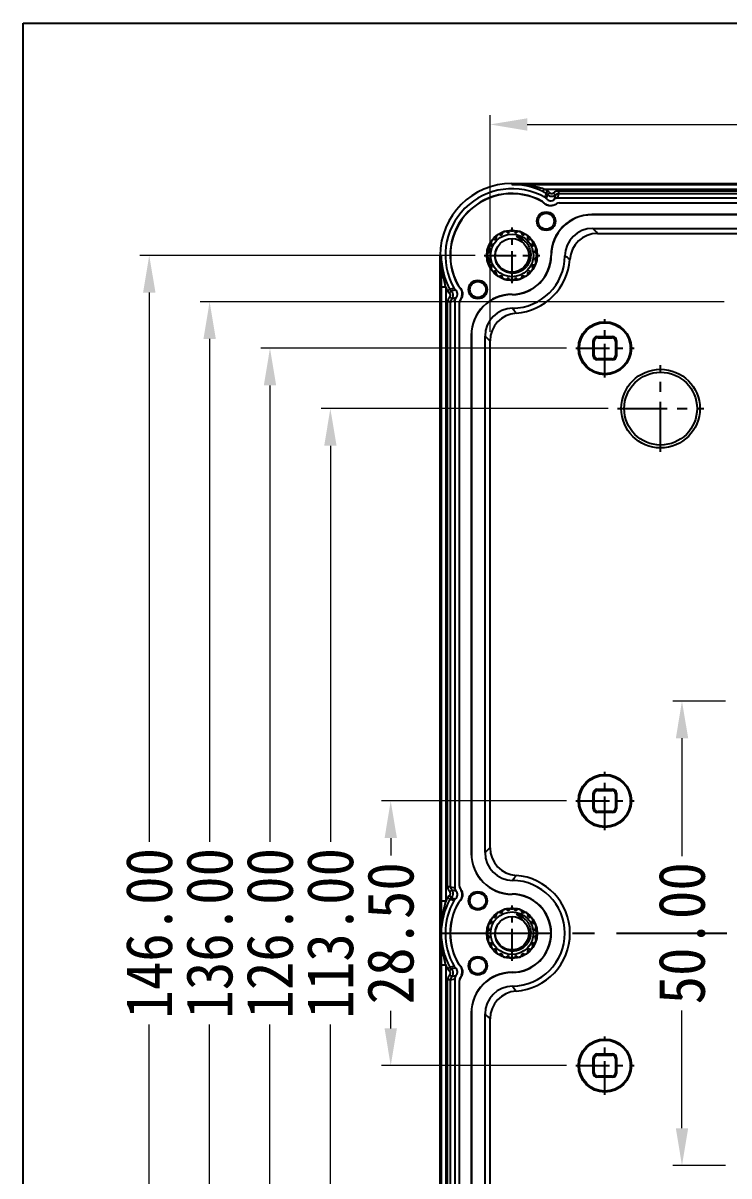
# Model space of a CAD drawing. Header units: millimetres. Extents: x 832 to 1628, y -1651 to -1095.
# Drawn here: x 831.9 to 907.9, y -1218.9 to -1094.7 of the extents above; entities that cross this region are included whole.
import ezdxf

# ---------------------------------------------------------------- set-up
doc = ezdxf.new("R2010")
doc.units = ezdxf.units.MM
doc.linetypes.add('CENTER', pattern=[50.8, 31.75, -6.35, 6.35, -6.35])
doc.layers.add('dim', color=3, linetype='Continuous', lineweight=9)
doc.styles.add('FFS', font='simfang0.ttf', dxfattribs={"width": 0.9})
doc.dimstyles.new('YanXiu', dxfattribs={"dimtxt": 2.5, "dimasz": 2.2, "dimexe": 1, "dimexo": 0.6, "dimgap": 0.66, "dimtad": 0, "dimzin": 1, "dimdsep": 46, "dimtxsty": 'FFS', "dimcen": 0, "dimclrd": 256, "dimclre": 131, "dimclrt": 42, "dimazin": 0, "dimtfac": 1, "dimtofl": 0, "dimtmove": 0, "dimatfit": 3, "dimfxl": 1, "dimlwd": 5, "dimlwe": 5, "dimarcsym": 0})

# ---------------------------------------------------------------- blocks, each defined once
blk = doc.blocks.new('*D57')
at = {"layer": 'Defpoints', "color": 0}
for p in [(-15, 25), (-20.7, -25), (-15, -25)]:
    blk.add_point(p, dxfattribs=at)
at = {"layer": 'dim', "color": 131, "lineweight": 5}
for p, q in [((-16, 25), (-21.7, 25)), ((-16, -25), (-21.7, -25))]:
    blk.add_line(p, q, dxfattribs=at)
at = {"layer": 'dim', "lineweight": 5}
for p, q in [((-20.7, 21), (-20.7, 8.32)), ((-20.7, -21), (-20.7, -8.32))]:
    blk.add_line(p, q, dxfattribs=at)
at = {"layer": 'dim'}
for points in [[(-21.36, 21), (-20.03, 21), (-20.7, 25)], [(-21.36, -21), (-20.03, -21), (-20.7, -25)]]:
    blk.add_solid(points, dxfattribs=at)
at = {"layer": 'dim', "color": 42, "insert": (-20.7, 0), "char_height": 5, "attachment_point": 5, "rotation": 90, "style": 'FFS'}
blk.add_mtext('50.00', dxfattribs=at)
blk = doc.blocks.new('*D59')
at = {"layer": 'Defpoints', "color": 0}
for p in [(-32.14, 14.25), (-52.06, -14.25), (-32.14, -14.25)]:
    blk.add_point(p, dxfattribs=at)
at = {"layer": 'dim', "color": 131, "lineweight": 5}
for p, q in [((-33.14, 14.25), (-53.06, 14.25)), ((-33.14, -14.25), (-53.06, -14.25))]:
    blk.add_line(p, q, dxfattribs=at)
at = {"layer": 'dim', "lineweight": 5}
for p, q in [((-52.06, 10.25), (-52.06, 8.36)), ((-52.06, -10.25), (-52.06, -8.36))]:
    blk.add_line(p, q, dxfattribs=at)
at = {"layer": 'dim'}
for points in [[(-52.72, 10.25), (-51.39, 10.25), (-52.06, 14.25)], [(-52.72, -10.25), (-51.39, -10.25), (-52.06, -14.25)]]:
    blk.add_solid(points, dxfattribs=at)
at = {"layer": 'dim', "color": 42, "insert": (-52.06, 0), "char_height": 5, "attachment_point": 5, "rotation": 90, "style": 'FFS'}
blk.add_mtext('28.50', dxfattribs=at)
blk = doc.blocks.new('*D60')
at = {"layer": 'Defpoints', "color": 0}
for p in [(-27.66, 56.5), (-58.56, -56.5), (-27.66, -56.5)]:
    blk.add_point(p, dxfattribs=at)
at = {"layer": 'dim', "color": 131, "lineweight": 5}
for p, q in [((-28.66, 56.5), (-59.56, 56.5)), ((-28.66, -56.5), (-59.56, -56.5))]:
    blk.add_line(p, q, dxfattribs=at)
at = {"layer": 'dim', "lineweight": 5}
for p, q in [((-58.56, 52.5), (-58.56, 9.84)), ((-58.56, -52.5), (-58.56, -9.84))]:
    blk.add_line(p, q, dxfattribs=at)
at = {"layer": 'dim'}
for points in [[(-59.22, 52.5), (-57.89, 52.5), (-58.56, 56.5)], [(-59.22, -52.5), (-57.89, -52.5), (-58.56, -56.5)]]:
    blk.add_solid(points, dxfattribs=at)
at = {"layer": 'dim', "color": 42, "insert": (-58.56, 0), "char_height": 5, "attachment_point": 5, "rotation": 90, "style": 'FFS'}
blk.add_mtext('113.00', dxfattribs=at)
blk = doc.blocks.new('*D61')
at = {"layer": 'Defpoints', "color": 0}
for p in [(-32.14, 63), (-65.06, -63), (-32.14, -63)]:
    blk.add_point(p, dxfattribs=at)
at = {"layer": 'dim', "color": 131, "lineweight": 5}
for p, q in [((-33.14, 63), (-66.06, 63)), ((-33.14, -63), (-66.06, -63))]:
    blk.add_line(p, q, dxfattribs=at)
at = {"layer": 'dim', "lineweight": 5}
for p, q in [((-65.06, 59), (-65.06, 9.84)), ((-65.06, -59), (-65.06, -9.84))]:
    blk.add_line(p, q, dxfattribs=at)
at = {"layer": 'dim'}
for points in [[(-65.72, 59), (-64.39, 59), (-65.06, 63)], [(-65.72, -59), (-64.39, -59), (-65.06, -63)]]:
    blk.add_solid(points, dxfattribs=at)
at = {"layer": 'dim', "color": 42, "insert": (-65.06, 0), "char_height": 5, "attachment_point": 5, "rotation": 90, "style": 'FFS'}
blk.add_mtext('126.00', dxfattribs=at)
blk = doc.blocks.new('*D62')
at = {"layer": 'Defpoints', "color": 0}
for p in [(-15.14, 68), (-71.56, -68), (-15.14, -68)]:
    blk.add_point(p, dxfattribs=at)
at = {"layer": 'dim', "color": 131, "lineweight": 5}
for p, q in [((-16.14, 68), (-72.56, 68)), ((-16.14, -68), (-72.56, -68))]:
    blk.add_line(p, q, dxfattribs=at)
at = {"layer": 'dim', "lineweight": 5}
for p, q in [((-71.56, 64), (-71.56, 9.84)), ((-71.56, -64), (-71.56, -9.84))]:
    blk.add_line(p, q, dxfattribs=at)
at = {"layer": 'dim'}
for points in [[(-72.22, 64), (-70.89, 64), (-71.56, 68)], [(-72.22, -64), (-70.89, -64), (-71.56, -68)]]:
    blk.add_solid(points, dxfattribs=at)
at = {"layer": 'dim', "color": 42, "insert": (-71.56, 0), "char_height": 5, "attachment_point": 5, "rotation": 90, "style": 'FFS'}
blk.add_mtext('136.00', dxfattribs=at)
blk = doc.blocks.new('*D63')
at = {"layer": 'Defpoints', "color": 0}
for p in [(-41.98, 73), (-78.06, -73), (-41.98, -73)]:
    blk.add_point(p, dxfattribs=at)
at = {"layer": 'dim', "color": 131, "lineweight": 5}
for p, q in [((-42.98, 73), (-79.06, 73)), ((-42.98, -73), (-79.06, -73))]:
    blk.add_line(p, q, dxfattribs=at)
at = {"layer": 'dim', "lineweight": 5}
for p, q in [((-78.06, 69), (-78.06, 9.84)), ((-78.06, -69), (-78.06, -9.84))]:
    blk.add_line(p, q, dxfattribs=at)
at = {"layer": 'dim'}
for points in [[(-78.72, 69), (-77.39, 69), (-78.06, 73)], [(-78.72, -69), (-77.39, -69), (-78.06, -73)]]:
    blk.add_solid(points, dxfattribs=at)
at = {"layer": 'dim', "color": 42, "insert": (-78.06, 0), "char_height": 5, "attachment_point": 5, "rotation": 90, "style": 'FFS'}
blk.add_mtext('146.00', dxfattribs=at)
blk = doc.blocks.new('*D69')
at = {"layer": 'Defpoints', "color": 0}
for p in [(-41.36, 87.1), (-41.36, 63.78), (41.36, 63.78)]:
    blk.add_point(p, dxfattribs=at)
at = {"layer": 'dim', "color": 131, "lineweight": 5}
for p, q in [((-41.36, 64.78), (-41.36, 88.1)), ((41.36, 64.78), (41.36, 88.1))]:
    blk.add_line(p, q, dxfattribs=at)
at = {"layer": 'dim', "lineweight": 5}
for p, q in [((-37.36, 87.1), (-8.15, 87.1)), ((37.36, 87.1), (8.15, 87.1))]:
    blk.add_line(p, q, dxfattribs=at)
at = {"layer": 'dim'}
for points in [[(-37.36, 87.76), (-37.36, 86.43), (-41.36, 87.1)], [(37.36, 87.76), (37.36, 86.43), (41.36, 87.1)]]:
    blk.add_solid(points, dxfattribs=at)
at = {"layer": 'dim', "color": 42, "insert": (0, 87.1), "char_height": 5, "attachment_point": 5, "style": 'FFS'}
blk.add_mtext('82.71', dxfattribs=at)
blk = doc.blocks.new('*u2')
at = {"color": 7}
for radius in [2.3, 1.8]:
    blk.add_circle((0, 0), radius, dxfattribs=at)
for centre, radius, start, end in [((-0.74, 2.27), 0.315, 48.2919, 167.7081), ((-0.43, 2.62), 0.15, 228.2919, 279.2779), ((-0.4, 2.62), 0.15, 278.7221, 329.7081), ((0, 2.38), 0.315, 30.2919, 149.7081), ((0.4, 2.62), 0.15, 210.2919, 261.2779), ((0.43, 2.62), 0.15, 260.7221, 311.7081), ((0.74, 2.27), 0.315, 12.2919, 131.7081), ((-1.93, 1.4), 0.315, 84.2919, 203.7081), ((-2.36, 1.21), 0.15, 332.7221, 23.7081), ((-1.88, 1.86), 0.15, 264.2919, 315.2779), ((0, 0), 2.5, 134.7221, 135.2779), ((-1.86, 1.88), 0.15, 314.7221, 5.7081), ((-1.4, 1.93), 0.315, 66.2919, 185.7081), ((-1.21, 2.36), 0.15, 246.2919, 297.2779), ((0, 0), 2.5, 116.7221, 117.2779), ((-1.19, 2.37), 0.15, 296.7221, 347.7081), ((0, 0), 2.5, 98.7221, 99.2779), ((0, 0), 2.5, 80.7221, 81.2779), ((1.19, 2.37), 0.15, 192.2919, 243.2779), ((0, 0), 2.5, 62.7221, 63.2779), ((1.21, 2.36), 0.15, 242.7221, 293.7081), ((1.4, 1.93), 0.315, 354.2919, 113.7081), ((1.86, 1.88), 0.15, 174.2919, 225.2779), ((0, 0), 2.5, 44.7221, 45.2779), ((1.88, 1.86), 0.15, 224.7221, 275.7081), ((1.93, 1.4), 0.315, 336.2919, 95.7081), ((2.36, 1.21), 0.15, 156.2919, 207.2779), ((-2.38, 0), 0.315, 120.2919, 239.7081), ((-2.27, 0.74), 0.315, 102.2919, 221.7081), ((-2.62, 0.4), 0.15, 300.2919, 351.2779), ((-2.62, 0.43), 0.15, 350.7221, 41.7081), ((0, 0), 2.5, 170.7221, 171.2779), ((-2.37, 1.19), 0.15, 282.2919, 333.2779), ((0, 0), 2.5, 152.7221, 153.2779), ((-0.02, -0.06), 1.81, 152.3755, 178.1396), ((0, 0), 2.5, 26.7221, 27.2779), ((2.37, 1.19), 0.15, 206.7221, 257.7081), ((2.27, 0.74), 0.315, 318.2919, 77.7081), ((2.62, 0.43), 0.15, 138.2919, 189.2779), ((0, 0), 2.5, 8.7221, 9.2779), ((2.62, 0.4), 0.15, 188.7221, 239.7081), ((2.38, 0), 0.315, 300.2919, 59.7081), ((-2.27, -0.74), 0.315, 138.2919, 257.7081), ((-2.62, -0.4), 0.15, 8.7221, 59.7081), ((-2.62, -0.43), 0.15, 318.2919, 9.2779), ((0, 0), 2.5, 188.7221, 189.2779), ((-2.37, -1.19), 0.15, 26.7221, 77.7081), ((0, 0), 2.5, 206.7221, 207.2779), ((-2.36, -1.21), 0.15, 336.2919, 27.2779), ((2.36, -1.21), 0.15, 152.7221, 203.7081), ((0, 0), 2.5, 332.7221, 333.2779), ((2.37, -1.19), 0.15, 102.2919, 153.2779), ((2.27, -0.74), 0.315, 282.2919, 41.7081), ((2.62, -0.4), 0.15, 120.2919, 171.2779), ((0, 0), 2.5, 350.7221, 351.2779), ((2.62, -0.43), 0.15, 170.7221, 221.7081), ((-1.93, -1.4), 0.315, 156.2919, 275.7081), ((-1.88, -1.86), 0.15, 44.7221, 95.7081), ((0, 0), 2.5, 224.7221, 225.2779), ((-1.86, -1.88), 0.15, 354.2919, 45.2779), ((-1.4, -1.93), 0.315, 174.2919, 293.7081), ((-1.21, -2.36), 0.15, 62.7221, 113.7081), ((0, 0), 2.5, 242.7221, 243.2779), ((-1.19, -2.37), 0.15, 12.2919, 63.2779), ((-0.74, -2.27), 0.315, 192.2919, 311.7081), ((-0.43, -2.62), 0.15, 80.7221, 131.7081), ((0, 0), 2.5, 260.7221, 261.2779), ((-0.4, -2.62), 0.15, 30.2919, 81.2779), ((0.4, -2.62), 0.15, 98.7221, 149.7081), ((0, 0), 2.5, 278.7221, 279.2779), ((0.43, -2.62), 0.15, 48.2919, 99.2779), ((0.74, -2.27), 0.315, 228.2919, 347.7081), ((1.19, -2.37), 0.15, 116.7221, 167.7081), ((0, 0), 2.5, 296.7221, 297.2779), ((1.21, -2.36), 0.15, 66.2919, 117.2779), ((1.4, -1.93), 0.315, 246.2919, 5.7081), ((1.86, -1.88), 0.15, 134.7221, 185.7081), ((0, 0), 2.5, 314.7221, 315.2779), ((1.88, -1.86), 0.15, 84.2919, 135.2779), ((1.93, -1.4), 0.315, 264.2919, 23.7081), ((0, -2.38), 0.315, 210.2919, 329.7081)]:
    blk.add_arc(centre, radius, start, end, dxfattribs=at)
for points, start_tangent, end_tangent in [([(0.47, 2.05), (0.76, 1.95), (1.04, 1.81), (1.29, 1.62), (1.51, 1.41), (1.69, 1.17), (1.84, 0.9), (1.94, 0.61), (2, 0.3), (2.02, 0)], (0.968084, -0.250628), (-0.030097, -0.999547)), ([(1.12, 1.41), (1, 1.59), (0.84, 1.76), (0.67, 1.91), (0.47, 2.05)], (-0.515868, 0.856668), (-0.861506, 0.507748)), ([(2.02, 0), (1.98, -0.33), (1.89, -0.65), (1.75, -0.94), (1.56, -1.21), (1.34, -1.44), (1.08, -1.63), (0.79, -1.78), (0.49, -1.88), (0.18, -1.92), (-0.14, -1.91), (-0.45, -1.85), (-0.74, -1.75), (-1.02, -1.59), (-1.26, -1.39), (-1.46, -1.16), (-1.63, -0.9), (-1.74, -0.61), (-1.81, -0.31), (-1.83, 0)], (-0.030097, -0.999547), (0.033238, 0.999447))]:
    blk.add_spline(points, degree=3, dxfattribs=dict(at, start_tangent=start_tangent, end_tangent=end_tangent))
blk = doc.blocks.new('u179')
at = {"color": 7}
for p, q in [((-39.018, 80.738), (-39.018, 80.642)), ((-39.018, 80.738), (39.018, 80.738)), ((-39.018, 80.642), (39, 80.642)), ((-35.558, 80.142), (-35.688, 79.872)), ((-35.558, 80.142), (35.558, 80.142)), ((-35.188, 79.952), (-35.332, 79.689)), ((-35.295, 79.099), (-35.176, 79.555)), ((-34.938, 79.738), (-35.176, 79.555)), ((-34.536, 79.707), (-34.329, 79.49)), ((-34.329, 79.49), (-34.448, 79.035)), ((-33.984, 79.628), (-34.103, 79.173)), ((-33.984, 79.928), (-33.984, 79.628)), ((33.984, 79.928), (-33.984, 79.928)), ((33.984, 79.628), (-33.984, 79.628)), ((-35.777, 78.831), (-35.791, 78.814)), ((-35.645, 78.725), (-35.659, 78.709)), ((-34.22, 78.567), (-34.211, 78.547)), ((34.103, 79.173), (-34.103, 79.173)), ((-33.926, 78.662), (33.926, 78.662)), ((-33.919, 78.641), (33.919, 78.641)), ((-30.4, 77.369), (-30.4, 77.395)), ((30.4, 77.395), (-30.4, 77.395)), ((30.4, 77.369), (-30.4, 77.369)), ((-30.313, 75.907), (30.313, 75.907)), ((-29.785, 75.357), (29.785, 75.357)), ((-46.738, -73), (-46.738, 73)), ((-46.738, 73), (-46.628, 73)), ((-34.774, 72.998), (-34.8, 72.998)), ((-46.642, 69.558), (-46.642, 3.442)), ((-46.142, 69.558), (-46.642, 69.558)), ((-46.142, 69.558), (-46.142, 3.442)), ((-44.831, 69.777), (-44.814, 69.791)), ((-44.725, 69.645), (-44.709, 69.659)), ((-45.689, 69.332), (-45.952, 69.188)), ((-45.555, 69.176), (-45.738, 68.938)), ((-45.49, 68.329), (-45.707, 68.536)), ((-45.555, 69.176), (-45.099, 69.295)), ((-45.49, 68.329), (-45.035, 68.448)), ((-38.998, 68.774), (-38.998, 68.8)), ((-45.928, 5.016), (-45.928, 67.984)), ((-45.628, 67.984), (-45.928, 67.984)), ((-45.628, 67.984), (-45.173, 68.103)), ((-45.628, 5.016), (-45.628, 67.984)), ((-45.173, 68.103), (-45.173, 4.897)), ((-44.662, 5.074), (-44.662, 67.926)), ((-44.641, 5.081), (-44.641, 67.919)), ((-44.567, 68.22), (-44.547, 68.211)), ((-43.395, 64.4), (-43.395, 8.6)), ((-43.369, 64.4), (-43.395, 64.4)), ((-43.369, 64.4), (-43.369, 8.6)), ((-41.907, 8.687), (-41.907, 64.313)), ((-41.357, 9.215), (-41.357, 63.785)), ((-30.137, 63.737), (-30.25, 63.85)), ((-30.25, 62.15), (-30.25, 63.85)), ((-30.137, 62.263), (-30.137, 63.737)), ((-29.737, 64.137), (-29.85, 64.25)), ((-29.85, 64.25), (-28.15, 64.25)), ((-29.737, 64.137), (-28.263, 64.137)), ((-28.263, 64.137), (-28.15, 64.25)), ((-27.863, 63.737), (-27.75, 63.85)), ((-27.863, 63.737), (-27.863, 62.263)), ((-27.75, 63.85), (-27.75, 62.15)), ((-30.137, 62.263), (-30.25, 62.15)), ((-27.863, 62.263), (-27.75, 62.15)), ((-29.737, 61.863), (-29.85, 61.75)), ((-28.15, 61.75), (-29.85, 61.75)), ((-28.263, 61.863), (-29.737, 61.863)), ((-28.263, 61.863), (-28.15, 61.75)), ((-30.137, 14.987), (-30.25, 15.1)), ((-30.25, 13.4), (-30.25, 15.1)), ((-30.137, 13.513), (-30.137, 14.987)), ((-29.737, 15.387), (-29.85, 15.5)), ((-29.85, 15.5), (-28.15, 15.5)), ((-29.737, 15.387), (-28.263, 15.387)), ((-28.263, 15.387), (-28.15, 15.5)), ((-27.863, 14.987), (-27.75, 15.1)), ((-27.863, 14.987), (-27.863, 13.513)), ((-27.75, 15.1), (-27.75, 13.4)), ((-30.137, 13.513), (-30.25, 13.4)), ((-29.737, 13.113), (-29.85, 13)), ((-28.15, 13), (-29.85, 13)), ((-28.263, 13.113), (-29.737, 13.113)), ((-28.263, 13.113), (-28.15, 13)), ((-27.863, 13.513), (-27.75, 13.4)), ((-43.369, 8.6), (-43.395, 8.6)), ((-45.628, 5.016), (-45.928, 5.016)), ((-45.628, 5.016), (-45.173, 4.897)), ((-45.689, 3.668), (-45.952, 3.812)), ((-45.555, 3.824), (-45.738, 4.062)), ((-45.49, 4.671), (-45.707, 4.464)), ((-45.555, 3.824), (-45.099, 3.705)), ((-45.49, 4.671), (-45.035, 4.552)), ((-44.567, 4.78), (-44.547, 4.789)), ((-38.998, 4.226), (-38.998, 4.2)), ((-46.142, 3.442), (-46.642, 3.442)), ((-44.831, 3.223), (-44.814, 3.209)), ((-44.725, 3.355), (-44.709, 3.341)), ((-46.142, -3.442), (-46.642, -3.442)), ((-46.642, -3.442), (-46.642, -69.558)), ((-46.142, -3.442), (-46.142, -69.558)), ((-45.689, -3.668), (-45.952, -3.812)), ((-45.555, -3.824), (-45.099, -3.705)), ((-44.831, -3.223), (-44.814, -3.209)), ((-44.725, -3.355), (-44.709, -3.341)), ((-45.555, -3.824), (-45.738, -4.062)), ((-45.49, -4.671), (-45.707, -4.464)), ((-45.628, -5.016), (-45.173, -4.897)), ((-45.49, -4.671), (-45.035, -4.552)), ((-45.173, -4.897), (-45.173, -68.103)), ((-44.567, -4.78), (-44.547, -4.789)), ((-38.998, -4.226), (-38.998, -4.2)), ((-45.628, -5.016), (-45.928, -5.016)), ((-45.928, -67.984), (-45.928, -5.016)), ((-45.628, -67.984), (-45.628, -5.016)), ((-44.662, -67.926), (-44.662, -5.074)), ((-44.641, -67.919), (-44.641, -5.081)), ((-43.369, -8.6), (-43.395, -8.6)), ((-43.395, -8.6), (-43.395, -64.4)), ((-43.369, -8.6), (-43.369, -64.4)), ((-41.907, -64.313), (-41.907, -8.687)), ((-41.357, -63.785), (-41.357, -9.215)), ((-30.137, -13.513), (-30.25, -13.4)), ((-30.25, -15.1), (-30.25, -13.4)), ((-30.137, -14.987), (-30.137, -13.513)), ((-29.737, -13.113), (-29.85, -13)), ((-29.85, -13), (-28.15, -13)), ((-29.737, -13.113), (-28.263, -13.113)), ((-28.263, -13.113), (-28.15, -13)), ((-27.863, -13.513), (-27.75, -13.4)), ((-27.863, -13.513), (-27.863, -14.987)), ((-27.75, -13.4), (-27.75, -15.1)), ((-30.137, -14.987), (-30.25, -15.1)), ((-29.737, -15.387), (-29.85, -15.5)), ((-28.15, -15.5), (-29.85, -15.5)), ((-28.263, -15.387), (-29.737, -15.387)), ((-28.263, -15.387), (-28.15, -15.5)), ((-27.863, -14.987), (-27.75, -15.1))]:
    blk.add_line(p, q, dxfattribs=at)
at = {"color": 1, "linetype": 'CENTER', "ltscale": 0.10854}
for p, q in [((-39, 70.015), (-39, 75.985)), ((-41.985, 73), (-36.015, 73)), ((-39, -2.985), (-39, 2.985)), ((-41.985, 0), (-36.015, 0))]:
    blk.add_line(p, q, dxfattribs=at)
at = {"color": 1, "linetype": 'CENTER', "ltscale": 0.114189}
for p, q in [((-29, 59.86), (-29, 66.14)), ((-32.14, 63), (-25.86, 63)), ((-29, 11.11), (-29, 17.39)), ((-32.14, 14.25), (-25.86, 14.25)), ((-29, -17.39), (-29, -11.11)), ((-32.14, -14.25), (-25.86, -14.25))]:
    blk.add_line(p, q, dxfattribs=at)
at = {"color": 1, "linetype": 'CENTER', "ltscale": 0.169433}
for p, q in [((-23, 51.841), (-23, 61.159)), ((-27.659, 56.5), (-18.341, 56.5))]:
    blk.add_line(p, q, dxfattribs=at)
at = {"color": 1, "linetype": 'CENTER', "ltscale": 0.373905}
blk.add_line((-46.738, 0), (46.738, 0), dxfattribs=at)
at = {"color": 7}
for centre, radius in [((-35.323, 76.677), 1), ((-35.323, 76.677), 0.86), ((-39, 73), 2.713), ((-42.677, 69.323), 1), ((-42.677, 69.323), 0.86), ((-29, 63), 2.855), ((-29, 63), 2.75), ((-23, 56.5), 4.236), ((-23, 56.5), 3.921), ((-29, 14.25), 2.855), ((-29, 14.25), 2.75), ((-42.677, 3.5), 1), ((-42.677, 3.5), 0.86), ((-39, 0), 2.713), ((-42.677, -3.5), 1), ((-42.677, -3.5), 0.86), ((-29, -14.25), 2.855), ((-29, -14.25), 2.75)]:
    blk.add_circle(centre, radius, dxfattribs=at)
for centre, radius, start, end in [((-39, 73), 7.738, 90.13232, 180), ((-39, 73), 7.173, 60.26979, 209.73021), ((-39, 73), 6.662, 61.0698, 208.93024), ((-39, 73), 6.641, 61.10326, 208.89678), ((-39.051, 72.916), 7.726, 64.1946, 89.75041), ((-39, 73), 7.628, 61.26192, 64.26849), ((-39, 73), 7.928, 61.2621, 64.26849), ((4.032, 69.975), 40.545, 166.13865, 166.80753), ((-35.573, 79.25), 0.5, 37.50222, 61.25605), ((-35.573, 79.249), 0.801, 37.54096, 61.24578), ((-33.984, 79.128), 0.801, 90.01867, 133.60649), ((-33.984, 79.128), 0.5, 90.0137, 133.62709), ((-36.032, 78.377), 0.5, 41.68425, 61.10334), ((-36.019, 78.393), 0.5, 41.55408, 61.06988), ((-35.691, 78.794), 0.5, 37.54655, 60.26952), ((-34.103, 78.673), 0.5, 90.00115, 133.62401), ((-33.926, 78.162), 0.5, 89.99942, 125.94281), ((-33.919, 78.142), 0.5, 89.99943, 125.69915), ((-43.748, 75.479), 10.325, 17.83702, 17.95921), ((-30.4, 72.995), 4.4, 90, 179.96848), ((-30.4, 72.995), 4.374, 90, 179.96848), ((-30.313, 72.908), 2.999, 89.99662, 179.3926), ((-48.702, 57.721), 25.863, 42.993, 44.68176), ((-29.785, 72.358), 2.999, 89.99721, 176.01489), ((536.882, 68.875), 583.524, 179.594927, 179.932902), ((-39, 73), 7.628, 180, 208.7379), ((-39, 73), 4.226, 270.03152, 359.96848), ((-39, 73), 4.2, 270.03152, 359.96848), ((-39, 73), 5.688, 270.61078, 359.38922), ((-39, 73), 6.238, 273.98792, 356.01208), ((-41.121, 61.174), 14.121, 53.78044, 56.42754), ((-39, 73), 7.928, 205.73117, 208.7379), ((-44.393, 70.019), 0.5, 208.93017, 228.44421), ((-44.377, 70.032), 0.5, 208.89671, 228.31404), ((-45.25, 69.573), 0.8, 208.73829, 232.47497), ((-45.128, 67.984), 0.8, 136.37593, 179.99852), ((-36.004, 30.078), 40.431, 103.18896, 103.85973), ((-45.25, 69.573), 0.5, 208.74096, 232.48508), ((-45.128, 67.984), 0.5, 136.3689, 179.99469), ((-44.794, 69.691), 0.5, 209.73048, 232.45347), ((-44.673, 68.103), 0.5, 136.37599, 179.99885), ((-38.995, 64.4), 4.4, 90.03152, 180), ((-38.995, 64.4), 4.374, 90.03152, 180), ((-44.162, 67.926), 0.5, 144.05563, 180.00058), ((-41.478, 77.749), 10.326, 252.04048, 252.16265), ((-44.142, 67.919), 0.5, 144.29921, 180.00057), ((-38.908, 64.313), 2.999, 90.6074, 180.00338), ((-27.174, 75.121), 14.121, 213.57246, 216.21956), ((-38.358, 63.785), 2.999, 93.98512, 180.00279), ((-23.721, 82.702), 25.863, 225.31824, 227.007), ((-23.703, -9.72), 25.889, 132.99384, 134.68092), ((-38.358, 9.215), 2.999, 179.99721, 266.01489), ((-38.995, 8.6), 4.4, 180, 269.96848), ((-38.995, 8.6), 4.374, 180, 269.96848), ((-38.908, 8.687), 2.999, 179.99661, 269.3926), ((-27.158, -2.132), 14.14, 143.78221, 146.42577), ((-39, 0), 6.238, 273.98792, 86.01208), ((-45.128, 5.016), 0.8, 180.00171, 223.62377), ((-45.128, 5.016), 0.5, 180.00578, 223.63064), ((-41.479, -4.747), 10.324, 107.83699, 107.95919), ((-44.162, 5.074), 0.5, 179.99942, 215.94298), ((-44.142, 5.081), 0.5, 179.99943, 215.69932), ((-39, 0), 5.688, 270.61078, 89.38922), ((-39, 0), 7.928, 151.2621, 154.26883), ((-45.25, 3.427), 0.8, 127.5253, 151.26144), ((-45.25, 3.427), 0.5, 127.51929, 151.25865), ((-44.673, 4.897), 0.5, 180.00115, 223.62401), ((-39, 0), 4.226, 270.03152, 89.96848), ((-39, 0), 4.2, 270.03152, 89.96848), ((540.864, 4.142), 587.507, 180.068246, 180.403931), ((-39, 0), 7.628, 151.2621, 208.7379), ((-39, 0), 7.173, 150.26979, 209.73021), ((-35.702, 44.177), 41.722, 256.15073, 256.80074), ((-39, 0), 6.662, 151.06978, 208.93021), ((-39, 0), 6.641, 151.10325, 208.89675), ((-44.794, 3.309), 0.5, 127.54655, 150.26952), ((-44.393, 2.981), 0.5, 131.55457, 151.06986), ((-44.377, 2.968), 0.5, 131.68474, 151.10332), ((536.872, -4.125), 583.514, 179.594925, 179.932904), ((-39, 0), 7.928, 205.73117, 208.7379), ((-36.004, -42.922), 40.431, 103.18896, 103.85973), ((-45.25, -3.427), 0.5, 208.74096, 232.48109), ((-44.794, -3.309), 0.5, 209.73049, 232.45348), ((-44.393, -2.981), 0.5, 208.93014, 228.44549), ((-44.377, -2.968), 0.5, 208.89667, 228.31532), ((-45.25, -3.427), 0.8, 208.73829, 232.47497), ((-45.128, -5.016), 0.8, 136.37593, 179.99852), ((-45.128, -5.016), 0.5, 136.3689, 179.99469), ((-44.673, -4.897), 0.5, 136.37599, 179.99885), ((-44.162, -5.074), 0.5, 144.05704, 180.00058), ((-44.142, -5.081), 0.5, 144.3007, 180.00057), ((-38.995, -8.6), 4.4, 90.03152, 180), ((-38.995, -8.6), 4.374, 90.03152, 180), ((-41.479, 4.747), 10.324, 252.04081, 252.16301), ((-38.908, -8.687), 2.999, 90.6074, 180.00339), ((-27.158, 2.132), 14.14, 213.57423, 216.21779), ((-38.358, -9.215), 2.999, 93.98511, 180.00278), ((-23.703, 9.72), 25.889, 225.31908, 227.00616)]:
    blk.add_arc(centre, radius, start, end, dxfattribs=at)
for centre, major_axis, start_param, end_param in [((-29.85, 63.85), (0.283, -0.283), 2.3563468, 3.9268385), ((-29.736, 63.736), (-0.283, 0.283), -0.7852459, 0.7852459), ((-28.264, 63.736), (0.283, 0.283), -0.7852459, 0.7852459), ((-28.15, 63.85), (-0.283, -0.283), 2.3563468, 3.9268385), ((-29.85, 62.15), (0.283, 0.283), 2.3563468, 3.9268385), ((-29.736, 62.264), (-0.283, -0.283), -0.7852459, 0.7852459), ((-28.264, 62.264), (0.283, -0.283), -0.7852459, 0.7852459), ((-28.15, 62.15), (-0.283, 0.283), 2.3563468, 3.9268385), ((-29.85, 15.1), (0.283, -0.283), 2.3563468, 3.9268385), ((-29.736, 14.986), (-0.283, 0.283), -0.7852459, 0.7852459), ((-28.264, 14.986), (0.283, 0.283), -0.7852459, 0.7852459), ((-28.15, 15.1), (-0.283, -0.283), 2.3563468, 3.9268385), ((-29.85, 13.4), (0.283, 0.283), 2.3563468, 3.9268385), ((-29.736, 13.514), (-0.283, -0.283), -0.7852459, 0.7852459), ((-28.264, 13.514), (0.283, -0.283), -0.7852459, 0.7852459), ((-28.15, 13.4), (-0.283, 0.283), 2.3563468, 3.9268385), ((-29.85, -13.4), (0.283, -0.283), 2.3563468, 3.9268385), ((-29.736, -13.514), (-0.283, 0.283), -0.7852459, 0.7852459), ((-28.264, -13.514), (0.283, 0.283), -0.7852459, 0.7852459), ((-28.15, -13.4), (-0.283, -0.283), 2.3563468, 3.9268385), ((-29.85, -15.1), (0.283, 0.283), 2.3563468, 3.9268385), ((-29.736, -14.986), (-0.283, -0.283), -0.7852459, 0.7852459), ((-28.264, -14.986), (0.283, -0.283), -0.7852459, 0.7852459), ((-28.15, -15.1), (-0.283, 0.283), 2.3563468, 3.9268385)]:
    blk.add_ellipse(centre, major_axis=major_axis, ratio=0.9996955, start_param=start_param, end_param=end_param, dxfattribs=at)
for points, start_tangent, end_tangent in [([(-35.558, 80.142), (-35.86, 80.228), (-36.194, 80.313), (-36.56, 80.394), (-36.963, 80.469), (-37.405, 80.536), (-37.889, 80.589), (-38.419, 80.627), (-39, 80.642)], (-0.9575059, 0.2884137), (-0.9999941, 0.0034344)), ([(-34.329, 79.49), (-34.422, 79.418), (-34.515, 79.37), (-34.607, 79.341), (-34.697, 79.329), (-34.78, 79.331), (-34.853, 79.344), (-34.915, 79.364), (-34.969, 79.387), (-35.016, 79.412), (-35.058, 79.44), (-35.099, 79.472), (-35.138, 79.51), (-35.176, 79.555)], (-0.724097, -0.6896981), (-0.6092889, 0.7929484)), ([(-34.536, 79.707), (-34.582, 79.672), (-34.628, 79.648), (-34.672, 79.634), (-34.712, 79.628), (-34.748, 79.63), (-34.781, 79.635), (-34.811, 79.645), (-34.837, 79.656), (-34.86, 79.669), (-34.882, 79.683), (-34.902, 79.699), (-34.92, 79.717), (-34.938, 79.738)], (-0.7238555, -0.6899516), (-0.6091384, 0.7930639)), ([(-34.211, 78.547), (-34.382, 78.447), (-34.569, 78.378), (-34.766, 78.345), (-34.965, 78.348), (-35.16, 78.389), (-35.344, 78.465), (-35.513, 78.573), (-35.659, 78.709)], (-0.812098, -0.5835211), (-0.6650261, 0.7468201)), ([(-35.645, 78.725), (-35.37, 78.503), (-34.933, 78.366), (-34.476, 78.43), (-34.22, 78.567)], (0.6633277, -0.7483291), (0.8096093, 0.5869692)), ([(-35.295, 79.099), (-35.116, 78.946), (-34.89, 78.875), (-34.652, 78.907), (-34.448, 79.035)], (0.6094102, -0.7928551), (0.7238985, 0.6899065)), ([(-46.628, 73), (-46.616, 72.43), (-46.578, 71.883), (-46.52, 71.376), (-46.45, 70.923), (-46.375, 70.523), (-46.297, 70.166), (-46.219, 69.845), (-46.142, 69.558)], (-0.0020479, -0.9999979), (0.2669987, -0.9636969)), ([(-44.567, 68.22), (-44.428, 68.481), (-44.367, 68.94), (-44.505, 69.373), (-44.725, 69.645)], (0.5869912, 0.8095933), (-0.7483093, 0.66335)), ([(-44.709, 69.659), (-44.574, 69.514), (-44.466, 69.346), (-44.39, 69.162), (-44.348, 68.967), (-44.345, 68.768), (-44.378, 68.571), (-44.446, 68.383), (-44.547, 68.211)], (0.7468002, -0.6650484), (-0.5835443, -0.8120813)), ([(-45.707, 68.536), (-45.685, 68.563), (-45.666, 68.592), (-45.65, 68.624), (-45.638, 68.656), (-45.631, 68.689), (-45.628, 68.722), (-45.631, 68.76), (-45.642, 68.802), (-45.662, 68.849), (-45.694, 68.896), (-45.738, 68.938)], (0.6898973, 0.7239073), (-0.7929104, 0.6093382)), ([(-45.49, 68.329), (-45.444, 68.384), (-45.405, 68.443), (-45.374, 68.506), (-45.35, 68.572), (-45.335, 68.643), (-45.328, 68.721), (-45.335, 68.807), (-45.358, 68.898), (-45.399, 68.992), (-45.463, 69.087), (-45.555, 69.176)], (0.6898632, 0.7239397), (-0.7930765, 0.6091221)), ([(-45.035, 68.448), (-44.907, 68.652), (-44.875, 68.888), (-44.945, 69.114), (-45.099, 69.295)], (0.6899065, 0.7238985), (-0.7928553, 0.60941)), ([(-45.738, 4.062), (-45.709, 4.087), (-45.683, 4.118), (-45.662, 4.152), (-45.646, 4.186), (-45.635, 4.22), (-45.63, 4.252), (-45.628, 4.282), (-45.631, 4.314), (-45.64, 4.349), (-45.654, 4.386), (-45.676, 4.425), (-45.707, 4.464)], (0.7930986, 0.6090933), (-0.6898444, 0.7239576)), ([(-45.555, 3.824), (-45.494, 3.878), (-45.441, 3.941), (-45.398, 4.009), (-45.366, 4.078), (-45.344, 4.148), (-45.331, 4.219), (-45.328, 4.291), (-45.336, 4.364), (-45.353, 4.438), (-45.383, 4.514), (-45.427, 4.592), (-45.49, 4.671)], (0.7930241, 0.6091902), (-0.6898869, 0.7239172)), ([(-45.099, 3.705), (-44.946, 3.884), (-44.875, 4.11), (-44.907, 4.348), (-45.035, 4.552)], (0.7928551, 0.6094102), (-0.6899065, 0.7238985)), ([(-44.725, 3.355), (-44.503, 3.63), (-44.366, 4.067), (-44.43, 4.524), (-44.567, 4.78)], (0.7483234, 0.6633341), (-0.5869716, 0.8096075)), ([(-44.547, 4.789), (-44.447, 4.618), (-44.378, 4.431), (-44.345, 4.234), (-44.348, 4.035), (-44.389, 3.84), (-44.465, 3.656), (-44.573, 3.487), (-44.709, 3.341)], (0.5835236, -0.8120962), (-0.7468145, -0.6650324)), ([(-46.142, 3.442), (-46.221, 3.144), (-46.302, 2.811), (-46.381, 2.445), (-46.456, 2.044), (-46.522, 1.605), (-46.577, 1.122), (-46.615, 0.59), (-46.628, 0)], (-0.2670006, -0.9636964), (0.0020523, -0.9999979)), ([(-46.628, 0), (-46.616, -0.57), (-46.578, -1.117), (-46.52, -1.624), (-46.45, -2.077), (-46.375, -2.477), (-46.297, -2.834), (-46.219, -3.155), (-46.142, -3.442)], (-0.0020466, -0.9999979), (0.2669987, -0.9636969)), ([(-45.035, -4.552), (-44.907, -4.348), (-44.875, -4.11), (-44.946, -3.884), (-45.099, -3.705)], (0.6899065, 0.7238985), (-0.7928553, 0.60941)), ([(-44.567, -4.78), (-44.43, -4.524), (-44.366, -4.067), (-44.503, -3.63), (-44.725, -3.355)], (0.5869713, 0.8096077), (-0.7483241, 0.6633333)), ([(-44.709, -3.341), (-44.574, -3.486), (-44.466, -3.654), (-44.39, -3.838), (-44.348, -4.033), (-44.345, -4.232), (-44.378, -4.429), (-44.446, -4.617), (-44.547, -4.789)], (0.7468152, -0.6650317), (-0.5835232, -0.8120965)), ([(-45.707, -4.464), (-45.685, -4.438), (-45.666, -4.409), (-45.65, -4.377), (-45.638, -4.344), (-45.631, -4.311), (-45.628, -4.278), (-45.63, -4.246), (-45.637, -4.213), (-45.649, -4.179), (-45.664, -4.147), (-45.685, -4.116), (-45.709, -4.087), (-45.738, -4.062)], (0.6898877, 0.7239165), (-0.7930906, 0.6091037)), ([(-45.49, -4.671), (-45.445, -4.618), (-45.407, -4.559), (-45.375, -4.497), (-45.351, -4.429), (-45.334, -4.356), (-45.328, -4.281), (-45.333, -4.205), (-45.348, -4.133), (-45.372, -4.065), (-45.403, -3.999), (-45.444, -3.937), (-45.494, -3.878), (-45.555, -3.824)], (0.6898575, 0.7239452), (-0.7930248, 0.6091893))]:
    blk.add_spline(points, degree=3, dxfattribs=dict(at, start_tangent=start_tangent, end_tangent=end_tangent))
for p in [(-39, 73), (-39, 0)]:
    blk.add_blockref('*u2', p)
at = {"layer": 'dim'}
dim = blk.add_linear_dim(base=(-41.357, 87.096), p1=(41.357, 63.785), p2=(-41.357, 63.785), dimstyle='YanXiu', override={"dimtxt": 5, "dimasz": 4, "dimexe": 0.9995, "dimexo": 0.9995, "dimgap": 0.9995}, dxfattribs=at)
dim.commit()
dim.dimension.update_dxf_attribs({"geometry": '*D69', "text_midpoint": (0, 87.096)})
for base, p1, p2, picture, middle in [((-78.057, -73), (-41.985, 73), (-41.985, -73), '*D63', (-78.057, 0)), ((-71.557, -68), (-15.14, 68), (-15.14, -68), '*D62', (-71.557, 0)), ((-65.057, -63), (-32.14, 63), (-32.14, -63), '*D61', (-65.057, 0)), ((-58.557, -56.5), (-27.659, 56.5), (-27.659, -56.5), '*D60', (-58.557, 0)), ((-20.698, -25), (-15, 25), (-15, -25), '*D57', (-20.698, 0)), ((-52.057, -14.25), (-32.14, 14.25), (-32.14, -14.25), '*D59', (-52.057, 0))]:
    dim = blk.add_linear_dim(base=base, p1=p1, p2=p2, angle=90, dimstyle='YanXiu', override={"dimtxt": 5, "dimasz": 4, "dimexe": 0.9995, "dimexo": 0.9995, "dimgap": 0.9995}, dxfattribs=at)
    dim.commit()
    dim.dimension.update_dxf_attribs({"geometry": picture, "text_midpoint": middle})
blk = doc.blocks.new('u35')
at = {"layer": 'Defpoints', "color": 2}
blk.add_lwpolyline([(-397.821, 278.189), (0, 278.189), (0, 0), (-397.821, 0)], close=True, dxfattribs=at)
blk.add_blockref('u179', (-306.178, 180.171))

msp = doc.modelspace()

# ---------------------------------------------------------------- block references
msp.add_blockref('u35', (1229.73, -1372.9))

doc.saveas('drawing.dxf')
